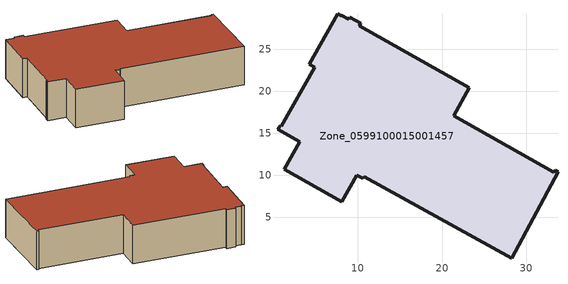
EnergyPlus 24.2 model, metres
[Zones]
Zone_0599100015001457
 floor ground (C_G): 4.23,23.23 7.61,29.2 8.02,28.96 8.05,29.02 8.9,28.54 9.05,28.82 10.37,28.11 10.18,27.78 23.23,20.39 21.37,17.1 33.3,10.36 33.45,10.63 33.79,10.45 28.29,0.16 10.77,9.81 10.56,9.65 9.88,10.02 8.09,6.85 1.25,10.71 3.11,13.99 0.51,15.46 0.76,15.91 0.88,15.85 4.86,22.87 z0.85
 wall outside (C_F): 23.23,20.39 10.18,27.78 10.37,28.11 9.05,28.82 8.9,28.54 8.05,29.02 8.02,28.96 7.61,29.2 4.23,23.23 4.86,22.87 0.88,15.85 0.76,15.91 0.51,15.46 3.11,13.99 1.25,10.71 8.09,6.85 9.88,10.02 10.56,9.65 10.77,9.81 28.29,0.16 33.79,10.45 33.45,10.63 33.3,10.36 21.37,17.1 23.23,20.39 z0.85:7.31
 roof outside (C_R): 7.61,29.2 4.23,23.23 4.86,22.87 0.88,15.85 0.76,15.91 0.51,15.46 3.11,13.99 1.25,10.71 8.09,6.85 9.88,10.02 10.56,9.65 10.77,9.81 28.29,0.16 33.79,10.45 33.45,10.63 33.3,10.36 21.37,17.1 23.23,20.39 10.18,27.78 10.37,28.11 9.05,28.82 8.9,28.54 8.05,29.02 8.02,28.96 z7.31
[BUILDING]
Pand.0599100015001457: North Axis=0; Terrain=City; Loads Convergence Tolerance Value=0.04; Temperature Convergence Tolerance Value=0.4; Solar Distribution=FullExterior; Maximum Number of Warmup Days=25; Minimum Number of Warmup Days=1
[Site:Location]
Rotterdam.The.Hague.AP_ZH_NLD Design_Conditions: Latitude=51.96; Longitude=4.45; Time Zone=1; Elevation=-4.5
[SITE:GROUNDTEMPERATURE:BUILDINGSURFACE]
18, 18, 18, 18, 18, 18, 18, 18, 18, 18, 18, 18
[MATERIAL] Thermal Absorptance=0.9; Solar Absorptance=0.7; Visible Absorptance=0.7
Name | Roughness | Thickness | Conductivity | Density | Specific Heat
G.D.1965-1974 | MediumSmooth | 0.15 | 0.882353 | 540 | 1210
F.D.1965-1974 | Rough | 0.3 | 0.697674 | 1920 | 840
R.D.1965-1974 | MediumRough | 0.2 | 0.232558 | 1500 | 1000
[CONSTRUCTION]
C_G: G.D.1965-1974
C_F: F.D.1965-1974
C_R: R.D.1965-1974
[ZONE]
Zone_0599100015001457: Type=1; Multiplier=1; Ceiling Height=Autocalculate; Volume=Autocalculate; Floor Area=autocalculate; Part of Total Floor Area=Yes
[ZONEINFILTRATION:DESIGNFLOWRATE]
Infil_Zone_0599100015001457: Zone or ZoneList or Space or SpaceList=Zone_0599100015001457; Schedule=AlwaysOn; Design Flow Rate Calculation Method=Flow/Area; Flow Rate per Floor Area=0.0042; Constant Term Coefficient=1; Temperature Term Coefficient=0; Velocity Term Coefficient=0; Velocity Squared Term Coefficient=0
[HVACTEMPLATE:ZONE:IDEALLOADSAIRSYSTEM]
Zone_0599100015001457: Maximum Heating Supply Air Temperature=50; Minimum Cooling Supply Air Temperature=13; Maximum Heating Supply Air Humidity Ratio=0.0156; Minimum Cooling Supply Air Humidity Ratio=0.0077; Heating Limit=NoLimit; Cooling Limit=NoLimit; Dehumidification Control Type=ConstantSensibleHeatRatio; Cooling Sensible Heat Ratio=0.7; Dehumidification Setpoint=60; Humidification Control Type=None; Humidification Setpoint=30; Outdoor Air Method=None; Outdoor Air Flow Rate per Person=0.00944; Outdoor Air Flow Rate per Zone Floor Area=0; Outdoor Air Flow Rate per Zone=0; Demand Controlled Ventilation Type=None; Outdoor Air Economizer Type=NoEconomizer; Heat Recovery Type=None; Sensible Heat Recovery Effectiveness=0.7; Latent Heat Recovery Effectiveness=0.65
[ZONECONTROL:THERMOSTAT]
ThermostatControl_Zone_0599100015001457: Zone or ZoneList=Zone_0599100015001457; Control Type Schedule=DualSetpointControlType; Control 1=Thermostat_Zone_0599100015001457; Temperature Difference Between Cutout And Setpoint=0
[THERMOSTATSETPOINT:DUALSETPOINT]
Thermostat_Zone_0599100015001457: Heating Setpoint Temperature Schedule=HeatingSetpoint_Zone_0599100015001457; Cooling Setpoint Temperature Schedule=CoolingSetpoint_Zone_0599100015001457
[SCHEDULE:COMPACT]
HeatingSetpoint_Zone_0599100015001457: Through: 12/31, For: AllDays, Until: 24:00, 21
CoolingSetpoint_Zone_0599100015001457: Through: 12/31, For: AllDays, Until: 24:00, 24
DualSetpointControlType: Through: 12/31, For: AllDays, Until: 24:00, 4
AlwaysOn: Through: 12/31, For: AllDays, Until: 24:00, 1
